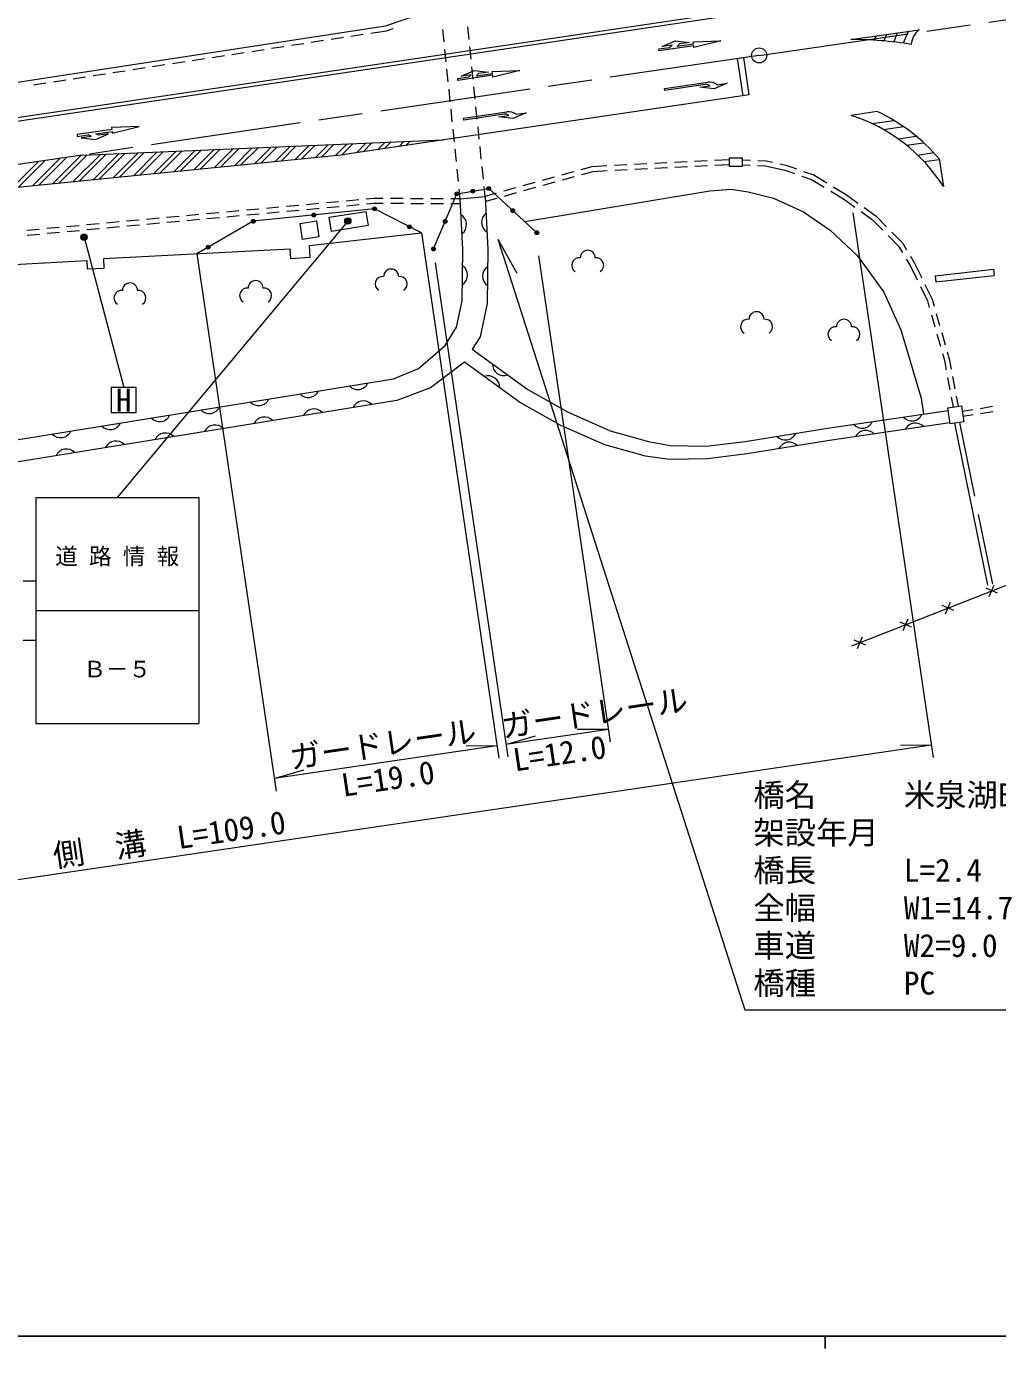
# Model space of a CAD drawing. Units: millimetres, scale not verified. Extents: x 40000 to 680000, y 20000 to 380000.
# Drawn here: x 104286 to 181742, y 204000 to 309421 of the extents above; entities that cross this region are included whole.
import ezdxf
from ezdxf.enums import TextEntityAlignment as Align

# ---------------------------------------------------------------- set-up
doc = ezdxf.new("R2010")
doc.units = ezdxf.units.MM
doc.header["$LTSCALE"] = 1000
doc.linetypes.add('CHAIN', pattern=[18.5, 12, -1.5, 3.5, -1.5])
doc.linetypes.add('DASHED', pattern=[7.5, 6, -1.5])
for name, color, linetype, lineweight in [('M-BGD', 7, 'Continuous', 13), ('M-BMK', 2, 'CHAIN', 13), ('M-BMK-SRVR', 3, 'Continuous', 13), ('M-STR-HTXT', 7, 'Continuous', 13), ('M-STR-STRC', 7, 'Continuous', 13), ('M-TTL-BAND', 7, 'Continuous', 25)]:
    doc.layers.add(name, color=color, linetype=linetype, lineweight=lineweight)
doc.styles.add('ＭＳ ゴシック', font='')
doc.styles.get('ＭＳ ゴシック').set_extended_font_data('MS Gothic')

msp = doc.modelspace()

# ---------------------------------------------------------------- hatches: boundary and pattern name
at = {"layer": 'M-BGD'}
for points in [[(139738, 296287, -1), (140038, 296287, -0.41421), (139888, 296137, -0.41421)], [(141005, 296495, -1), (141305, 296495, -0.41421), (141155, 296345, -0.41421)], [(138471, 296080, -1), (138771, 296080, -0.41421), (138621, 295930, -0.41421)], [(127065, 294383, -1), (127365, 294383, -0.41421), (127215, 294233, -0.41421)], [(131898, 294881, -1), (132198, 294881, -0.41421), (132048, 294731, -0.41421)], [(142924, 294734, -1), (143224, 294734, -0.41421), (143074, 294584, -0.41421)], [(122232, 293885, -1), (122532, 293885, -0.41421), (122382, 293735, -0.41421)], [(134687, 293443, -1), (134987, 293443, -0.41421), (134837, 293293, -0.41421)], [(137538, 293879, -1), (137838, 293879, -0.41421), (137688, 293729, -0.41421)], [(144842, 292973, -1), (145142, 292973, -0.41421), (144992, 292823, -0.41421)], [(118636, 291821, -1), (118936, 291821, -0.41421), (118786, 291671, -0.41421)], [(136605, 291678, -1), (136905, 291678, -0.41421), (136755, 291528, -0.41421)]]:
    msp.add_hatch(color=256, dxfattribs=at).paths.add_polyline_path(points)
at = {"layer": 'M-STR-HTXT'}
for points in [[(130141, 294021, -1), (129701, 293782, -1)], [(109104, 292736, -1), (108665, 292497, -1)]]:
    msp.add_hatch(color=256, dxfattribs=at).paths.add_polyline_path(points)

# ---------------------------------------------------------------- linework, layer by layer
at = {"layer": 'M-BGD'}
for p, q in [((131743, 308890), (133009, 309084)), ((133009, 309084), (133526, 309260)), ((137606, 308190), (137505, 309185)), ((139596, 308393), (139494, 309388)), ((123835, 307678), (124823, 307830)), ((125416, 307921), (126405, 308072)), ((126998, 308163), (127986, 308314)), ((128579, 308405), (129568, 308556)), ((130161, 308647), (131149, 308799)), ((117509, 306710), (118497, 306861)), ((119090, 306952), (120079, 307103)), ((120672, 307194), (121660, 307345)), ((122253, 307436), (123242, 307588)), ((137768, 306599), (137666, 307593)), ((139757, 306801), (139656, 307796)), ((111182, 305741), (112171, 305892)), ((112764, 305983), (113752, 306134)), ((114345, 306225), (115334, 306377)), ((115927, 306467), (116915, 306619)), ((137929, 305007), (137828, 306002)), ((139919, 305209), (139818, 306204)), ((104856, 304772), (105845, 304923)), ((106438, 305014), (107426, 305166)), ((108019, 305256), (109008, 305408)), ((109601, 305499), (110589, 305650)), ((138091, 303415), (137990, 304410)), ((140081, 303617), (139980, 304612)), ((138253, 301823), (138152, 302818)), ((140243, 302026), (140142, 303020)), ((138415, 300231), (138314, 301226)), ((140405, 300434), (140304, 301429)), ((138577, 298640), (138476, 299634)), ((140567, 298842), (140465, 299837)), ((152180, 298377), (151181, 298326)), ((153778, 298458), (152779, 298407)), ((155375, 298539), (154377, 298488)), ((156973, 298621), (155975, 298570)), ((158571, 298702), (157573, 298651)), ((160364, 298793), (159171, 298732)), ((160364, 298393), (159203, 298333)), ((161364, 298793), (162028, 298763)), ((161364, 298393), (162002, 298364)), ((162628, 298736), (163292, 298706)), ((163292, 298706), (163795, 298595)), ((164381, 298465), (164883, 298354)), ((164883, 298354), (165698, 298066)), ((138739, 297048), (138638, 298043)), ((140728, 297250), (140627, 298245)), ((146381, 297400), (145418, 297133)), ((147923, 297828), (146959, 297561)), ((147966, 297425), (147003, 297157)), ((149389, 298234), (148501, 297988)), ((149453, 297837), (148544, 297585)), ((150582, 298295), (149389, 298234)), ((150614, 297896), (149453, 297837)), ((152212, 297978), (151213, 297927)), ((153810, 298059), (152811, 298008)), ((155408, 298140), (154409, 298089)), ((157006, 298222), (156007, 298171)), ((158604, 298303), (157605, 298252)), ((162601, 298337), (163240, 298308)), ((163240, 298308), (164773, 297968)), ((164773, 297968), (165557, 297692)), ((166123, 297492), (166907, 297216)), ((166264, 297867), (167078, 297579)), ((167078, 297579), (168121, 296949)), ((138879, 295668), (138799, 296451)), ((140869, 295871), (140789, 296653)), ((143298, 296545), (142334, 296277)), ((144840, 296972), (143876, 296705)), ((144883, 296569), (143919, 296302)), ((146424, 296997), (145461, 296730)), ((166907, 297216), (167925, 296601)), ((168438, 296291), (169456, 295676)), ((168634, 296639), (169677, 296010)), ((127609, 295299), (126613, 295207)), ((129202, 295446), (128206, 295354)), ((130795, 295593), (129799, 295501)), ((130824, 295194), (129829, 295102)), ((131976, 295702), (131393, 295648)), ((131993, 295302), (131422, 295249)), ((132727, 295698), (131976, 295702)), ((132747, 295298), (131993, 295302)), ((134327, 295690), (133327, 295695)), ((134347, 295290), (133347, 295295)), ((135927, 295683), (134927, 295688)), ((135947, 295283), (134947, 295287)), ((137527, 295675), (136527, 295680)), ((137547, 295275), (136547, 295280)), ((138879, 295668), (138127, 295672)), ((138900, 295268), (138147, 295272)), ((138879, 295668), (140869, 295871)), ((141756, 296117), (140869, 295871)), ((141799, 295714), (140891, 295462)), ((143341, 296141), (142377, 295874)), ((169456, 295676), (170368, 295016)), ((169677, 296010), (170610, 295335)), ((116456, 294270), (115460, 294178)), ((118049, 294417), (117053, 294325)), ((119642, 294564), (118647, 294472)), ((119672, 294165), (118676, 294073)), ((121236, 294711), (120240, 294619)), ((121265, 294312), (120269, 294220)), ((122829, 294858), (121833, 294766)), ((122858, 294459), (121862, 294367)), ((124422, 295005), (123426, 294913)), ((124451, 294606), (123456, 294514)), ((126015, 295152), (125020, 295060)), ((126045, 294753), (125049, 294661)), ((127638, 294900), (126642, 294808)), ((129231, 295047), (128235, 294955)), ((170854, 294664), (171767, 294004)), ((171096, 294983), (172028, 294309)), ((172028, 294309), (172878, 293445)), ((105303, 293241), (104308, 293150)), ((106897, 293388), (105901, 293297)), ((108490, 293535), (107494, 293444)), ((108519, 293136), (107523, 293045)), ((110083, 293682), (109087, 293590)), ((110112, 293283), (109116, 293191)), ((111676, 293829), (110681, 293737)), ((111706, 293430), (110710, 293338)), ((113270, 293976), (112274, 293884)), ((113299, 293577), (112303, 293485)), ((114863, 294123), (113867, 294031)), ((114892, 293724), (113896, 293632)), ((116485, 293871), (115489, 293779)), ((118078, 294018), (117083, 293926)), ((171767, 294004), (172589, 293169)), ((105333, 292842), (104337, 292751)), ((106926, 292989), (105930, 292898)), ((173009, 292742), (173831, 291906)), ((173299, 293017), (174149, 292154)), ((174149, 292154), (174482, 291606)), ((173831, 291906), (174147, 291386)), ((174793, 291093), (175126, 290544)), ((174459, 290873), (174775, 290353)), ((174775, 290353), (175328, 289214)), ((175126, 290544), (175691, 289382)), ((175590, 288675), (176143, 287536)), ((175953, 288842), (176518, 287680)), ((176143, 287536), (176298, 287000)), ((176518, 287680), (176680, 287118)), ((176464, 286424), (176741, 285463)), ((176846, 286542), (177123, 285581)), ((176907, 284886), (177184, 283925)), ((177289, 285004), (177566, 284043)), ((177350, 283349), (177505, 282813)), ((177505, 282813), (177649, 282030)), ((177733, 283467), (177895, 282905)), ((177895, 282905), (178042, 282105)), ((178150, 281515), (178331, 280531)), ((177757, 281440), (177938, 280456)), ((178047, 279866), (178191, 279083)), ((178440, 279941), (178587, 279141)), ((178920, 278735), (179766, 278873)), ((178978, 278339), (179795, 278472)), ((180358, 278970), (181345, 279131)), ((180387, 278569), (181374, 278731)), ((178301, 277785), (180936, 264869)), ((170119, 260034), (185447, 266059)), ((181740, 264222), (180823, 264622)), ((181082, 263963), (181482, 264880)), ((178242, 262847), (177325, 263246)), ((177584, 262588), (177983, 263505)), ((174878, 261525), (173961, 261924)), ((174220, 261266), (174619, 262183)), ((171228, 260090), (170311, 260489)), ((170569, 259831), (170969, 260748))]:
    msp.add_line(p, q, dxfattribs=at)
at = {"layer": 'M-BGD', "linetype": 'DASHED'}
msp.add_line((178698, 277843), (181328, 264949), dxfattribs=at)
at = {"layer": 'M-BGD'}
for points in [[(63865, 296422), (66201, 296729), (66223, 299260), (132914, 309474), (136056, 310546), (137364, 310565)], [(136755, 291678), (138621, 296080), (141155, 296495), (144992, 292973)], [(144030, 293856), (158791, 296322), (160498, 296450), (161842, 296228), (163870, 295733), (166276, 294637), (168390, 293183), (170579, 291137), (172675, 288234), (174036, 285219), (175639, 279776), (175826, 278501)], [(85160, 273041), (92464, 274677), (133559, 281323), (135545, 282147), (137679, 283974), (138594, 285440), (139041, 287552), (139093, 291626), (138879, 295668)], [(140869, 295871), (141094, 291673), (141038, 287330), (140478, 284681), (139850, 283675), (144273, 280485), (147446, 278678), (150832, 277185), (153900, 276329), (155639, 275994), (158488, 275947), (161619, 276327), (168183, 277381), (177800, 278791)], [(135786, 292953), (132048, 294881), (122382, 293885), (117881, 291302)], [(97460, 290109), (109094, 290752), (109130, 290085), (110482, 290160), (110463, 290924), (125298, 291679), (125351, 290914), (126927, 291023), (126863, 291946), (135786, 292953)], [(177945, 277801), (168335, 276393), (161759, 275337), (158609, 274954), (155586, 274892), (153658, 275151), (150426, 276052), (146906, 277605), (143623, 279474), (139213, 282655), (136525, 280613), (133838, 279598), (92795, 272960), (85542, 271336)]]:
    msp.add_lwpolyline(points, dxfattribs=at)
for points in [[(160364, 298943), (161364, 298943), (161364, 298243), (160364, 298243)], [(128439, 294204), (131353, 294671), (131534, 293537), (128621, 293070)], [(126111, 293707), (127416, 293918), (127605, 292635), (126315, 292445)], [(177767, 279021), (178855, 279180), (179044, 277894), (177955, 277734)]]:
    msp.add_lwpolyline(points, close=True, dxfattribs=at)
for centre in [(139888, 296287), (141155, 296495), (138621, 296080), (127215, 294383), (132048, 294881), (143074, 294734), (122382, 293885), (134837, 293443), (137688, 293879), (144992, 292973), (118786, 291821), (136755, 291678)]:
    msp.add_circle(centre, 150, dxfattribs=at)
for centre, radius, start, end in [((138484, 293621), 903, 306.88707, 59.17702), ((141484, 293799), 903, 126.92451, 239.21446), ((148377, 290376), 600, 82.75408, 237.27971), ((149053, 290971), 600, 0, 180), ((149728, 290376), 600, 302.72029, 97.24592), ((133377, 289476), 600, 0, 180), ((138564, 289596), 903, 303.12463, 55.41457), ((141569, 289495), 903, 123.12463, 235.41457), ((112543, 288369), 600, 0, 180), ((122564, 288557), 600, 0, 180), ((132701, 288881), 600, 82.75408, 237.27971), ((134053, 288881), 600, 302.72029, 97.24592), ((111868, 287774), 600, 82.75408, 237.27971), ((113219, 287774), 600, 302.72029, 97.24592), ((121889, 287962), 600, 82.75408, 237.27971), ((123240, 287962), 600, 302.72029, 97.24592), ((161845, 285477), 600, 82.75408, 237.27971), ((162520, 286073), 600, 0, 180), ((163196, 285477), 600, 302.72029, 97.24592), ((169494, 285474), 600, 0, 180), ((168818, 284878), 600, 82.75408, 237.27971), ((170169, 284878), 600, 302.72029, 97.24592), ((141123, 280656), 903, 358.05258, 110.34253), ((142355, 282488), 903, 178.05258, 290.34253), ((130700, 281370), 903, 223.04248, 335.33243), ((122803, 280093), 903, 223.04248, 335.33243), ((126751, 280732), 903, 223.04248, 335.33243), ((131166, 278656), 903, 43.04248, 155.33243), ((114905, 278816), 903, 223.04248, 335.33243), ((118854, 279454), 903, 223.04248, 335.33243), ((127217, 278018), 903, 43.04248, 155.33243), ((174898, 278874), 903, 222.19366, 334.48361), ((110957, 278177), 903, 223.04248, 335.33243), ((119319, 276740), 903, 43.04248, 155.33243), ((123268, 277379), 903, 43.04248, 155.33243), ((170940, 278294), 903, 222.19366, 334.48361), ((175192, 276889), 903, 42.19366, 154.48361), ((107008, 277538), 903, 223.04248, 335.33243), ((111422, 275463), 903, 43.04248, 155.33243), ((115371, 276102), 903, 43.04248, 155.33243), ((164822, 277351), 903, 222.97746, 335.26741), ((165127, 275368), 903, 42.97746, 155.26741), ((171234, 276309), 903, 42.19366, 154.48361), ((107473, 274824), 903, 43.04248, 155.33243)]:
    msp.add_arc(centre, radius, start, end, dxfattribs=at)
at = {"layer": 'M-BMK'}
for q in [(261062, 321295), (64296, 292618)]:
    msp.add_line((162727, 307114), q, dxfattribs=at)
at = {"layer": 'M-BMK-SRVR'}
msp.add_circle((162727, 307114), 600, dxfattribs=at)
at = {"layer": 'M-STR-HTXT'}
for p, q in [((170198, 294551), (176595, 251118)), ((129921, 293902), (111529, 271850)), ((108885, 292617), (112043, 280627)), ((135786, 292953), (141954, 251071)), ((141874, 292471), (161588, 231018)), ((141874, 292471), (143401, 289738)), ((117881, 291302), (124191, 248455)), ((145137, 291140), (150845, 252380)), ((136879, 290571), (142680, 251178)), ((150700, 253370), (142534, 252167)), ((150700, 253370), (148245, 253353)), ((176449, 252108), (70645, 236526)), ((141809, 252060), (124045, 249444)), ((141809, 252060), (139354, 252044)), ((142534, 252167), (144890, 252859)), ((176449, 252108), (173994, 252092)), ((124045, 249444), (126400, 250136)), ((161588, 231018), (187616, 231018))]:
    msp.add_line(p, q, dxfattribs=at)
for centre in [(129921, 293902), (108885, 292617)]:
    msp.add_circle(centre, 250, dxfattribs=at)
at = {"layer": 'M-STR-STRC'}
for p, q in [((170027, 308369), (175477, 309155)), ((173742, 308904), (173456, 308189)), ((174599, 309028), (174225, 308091)), ((172028, 308657), (171894, 308323)), ((172885, 308781), (172680, 308267)), ((161005, 306860), (161499, 306933)), ((161442, 303892), (161005, 306860)), ((161936, 303965), (161499, 306933)), ((161936, 303965), (129662, 299212)), ((172139, 302637), (170069, 302332)), ((171744, 301669), (173476, 301924)), ((172652, 301197), (174242, 301431)), ((173811, 300458), (175251, 300670)), ((108726, 299161), (137521, 300369)), ((112844, 297536), (114721, 299413)), ((113344, 297586), (115191, 299432)), ((114455, 297697), (116234, 299476)), ((114955, 297746), (116704, 299496)), ((116065, 297857), (117748, 299540)), ((116565, 297907), (118218, 299559)), ((117676, 298018), (119261, 299603)), ((118176, 298067), (119731, 299623)), ((119286, 298178), (120775, 299667)), ((119786, 298228), (121245, 299686)), ((120897, 298339), (122288, 299730)), ((121397, 298388), (122758, 299750)), ((122507, 298499), (123802, 299794)), ((123007, 298549), (124272, 299813)), ((124118, 298660), (125315, 299857)), ((124618, 298709), (125785, 299877)), ((125728, 298820), (126829, 299921)), ((126228, 298870), (127299, 299940)), ((127339, 298980), (128342, 299984)), ((127838, 299030), (128812, 300004)), ((128949, 299141), (129856, 300048)), ((129449, 299191), (130326, 300067)), ((130610, 299352), (131369, 300111)), ((131137, 299429), (131839, 300131)), ((132310, 299602), (132883, 300175)), ((132838, 299680), (133353, 300194)), ((134011, 299852), (134396, 300238)), ((134538, 299930), (134866, 300258)), ((174481, 299950), (175847, 300151)), ((79024, 294166), (129662, 299212)), ((108726, 299161), (83385, 295429)), ((103181, 296573), (105259, 298651)), ((103681, 296623), (105786, 298728)), ((104792, 296734), (106959, 298901)), ((105292, 296784), (107487, 298979)), ((106402, 296894), (108660, 299151)), ((106902, 296944), (109137, 299178)), ((108013, 297055), (110180, 299222)), ((108513, 297105), (110650, 299242)), ((109623, 297215), (111694, 299286)), ((110123, 297265), (112164, 299305)), ((111234, 297376), (113207, 299349)), ((111734, 297425), (113677, 299369)), ((175366, 299170), (176646, 299359)), ((175888, 298641), (177092, 298818)), ((177084, 298869), (177431, 296649)), ((176775, 289548), (181415, 290063)), ((181415, 290063), (181470, 289566)), ((176775, 289548), (176830, 289051)), ((176830, 289051), (181470, 289566)), ((105029, 271850), (105029, 253850)), ((105029, 271850), (118029, 271850)), ((118029, 271850), (118029, 253850)), ((104029, 265225), (105029, 265225)), ((105029, 262850), (118029, 262850)), ((104029, 260475), (105029, 260475)), ((105029, 253850), (118029, 253850))]:
    msp.add_line(p, q, dxfattribs=at)
for points in [[(67085, 296775), (168151, 311754), (168989, 312073), (170267, 312681), (171306, 313332), (172186, 314048), (172769, 314774), (173233, 315522), (173631, 316405), (173833, 317493), (173820, 319107)], [(67129, 296478), (168228, 311462), (169107, 311797), (170412, 312418), (171481, 313087), (172400, 313835), (173015, 314601), (173498, 315380), (173920, 316315), (174134, 317467), (174120, 319110)], [(156197, 307845), (157484, 308035), (157462, 308183), (159671, 308281), (157527, 307738), (157505, 307886), (154735, 307478), (154713, 307627), (155575, 307754)], [(155780, 307935), (154988, 307819), (156033, 308276), (157165, 308139), (156373, 308023)], [(140165, 305484), (141451, 305674), (141429, 305822), (143638, 305920), (141494, 305377), (141473, 305525), (138702, 305117), (138681, 305266), (139542, 305392)], [(139747, 305574), (138955, 305458), (140000, 305915), (141132, 305778), (140341, 305662)], [(158410, 304785), (155202, 304312), (155180, 304461), (158628, 304969)], [(159379, 304776), (160170, 304893), (159126, 304435), (157994, 304572), (158785, 304689)], [(142377, 302424), (139169, 301951), (139147, 302100), (142595, 302608)], [(143346, 302415), (144137, 302531), (143093, 302074), (141961, 302211), (142752, 302327)], [(109827, 300865), (111113, 301054), (111135, 300906), (113278, 301449), (111069, 301351), (111091, 301202), (108321, 300795), (108343, 300646), (109204, 300773)], [(109453, 300658), (108661, 300541), (109793, 300405), (110838, 300862), (110046, 300745)]]:
    msp.add_lwpolyline(points, dxfattribs=at)
msp.add_lwpolyline([(111043, 278627), (113043, 278627), (113043, 280627), (111043, 280627)], close=True, dxfattribs=at)
for centre, radius, start, end in [((176510, 307862), 1655, 128.62573, 175.46823), ((155358, 308204), 500, 295.71968, 327.49268), ((155581, 308633), 1000, 308.06678, 322.42829), ((170278, 280348), 28022, 80.58884, 90.51282), ((139325, 305843), 500, 295.71968, 327.49268), ((139548, 306271), 1000, 308.06678, 322.42829), ((158483, 304290), 500, 52.80464, 98.37764), ((158774, 303979), 1000, 52.80464, 98.37764), ((142741, 301618), 1000, 52.80464, 98.37764), ((165877, 289293), 14741, 40.51441, 64.86157), ((142450, 301929), 500, 52.80464, 98.37764), ((165877, 289293), 13697, 32.48606, 72.18145), ((109126, 300279), 500, 49.26259, 81.0356), ((109463, 299933), 1000, 54.32698, 68.6885)]:
    msp.add_arc(centre, radius, start, end, dxfattribs=at)
at = {"layer": 'M-TTL-BAND'}
for p, q in [((40000, 205000), (579000, 205000)), ((168000, 205000), (168000, 204000))]:
    msp.add_line(p, q, dxfattribs=at)

# ---------------------------------------------------------------- texts
at = {"layer": 'M-STR-HTXT', "style": 'ＭＳ ゴシック'}
for s, p in [('ガードレール', (149806, 253238)), ('ガードレール', (132927, 250752)), ('側\u3000溝\u3000L=109.0', (115889, 243189))]:
    msp.add_text(s, height=1833, rotation=8.378, dxfattribs=at).set_placement(p, align=Align.BOTTOM_CENTER)
for s, p in [('L=12.0', (146675, 252373)), ('L=19.0', (132985, 250357))]:
    msp.add_text(s, height=1833, rotation=8.378, dxfattribs=at).set_placement(p, align=Align.TOP_CENTER)
for s, p in [('橋名', (162264, 246675)), ('米泉湖B橋', (174264, 246675)), ('架設年月', (162264, 243675)), ('橋長', (162264, 240675)), ('L=2.4', (174264, 240675)), ('全幅', (162264, 237675)), ('W1=14.7', (174264, 237675)), ('車道', (162264, 234675)), ('W2=9.0', (174264, 234675)), ('橋種', (162264, 231675)), ('PC', (174264, 231675))]:
    msp.add_text(s, height=1833, dxfattribs=at).set_placement(p, align=Align.BOTTOM_LEFT)
at = {"layer": 'M-STR-STRC', "style": 'ＭＳ ゴシック'}
msp.add_text('H', height=1833, dxfattribs=at).set_placement((112043, 279627), align=Align.MIDDLE_CENTER)
for s, p in [('道 路 情 報', (106579, 266122)), ('Ｂ－５', (108829, 257122))]:
    msp.add_text(s, height=1320, dxfattribs=at).set_placement(p, align=Align.BOTTOM_LEFT)

doc.saveas('drawing.dxf')
